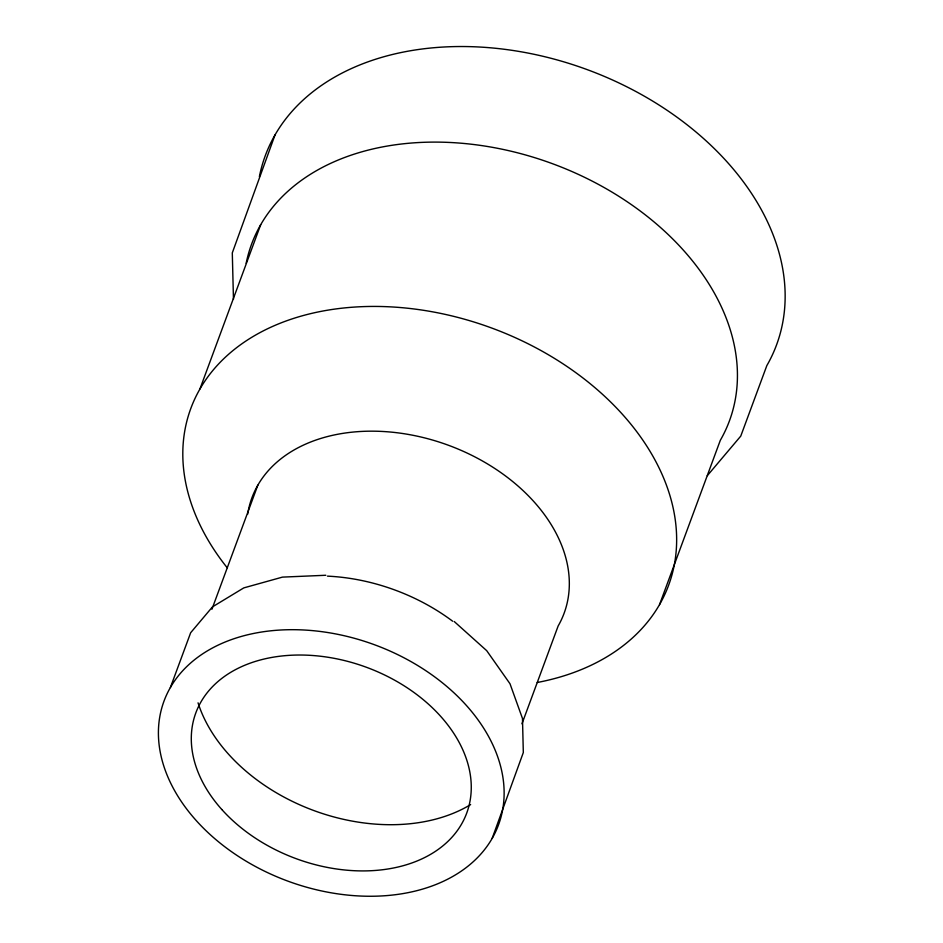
<?xml version="1.0" encoding="UTF-8"?>
<svg xmlns="http://www.w3.org/2000/svg" width="943" height="943" viewBox="0 0 943 943"><rect width="100%" height="100%" fill="white"/><g stroke="black" fill="none" stroke-linecap="round" stroke-linejoin="round"><path stroke-width="1.41" d="M275.038 134.908L232.296 252.889L233.463 299.226M199.916 389.023L260.704 224.693M170.377 687.565L190.663 632.729L212.493 606.856L243.801 587.89L282.452 577.116L325.806 575.265M211.927 609.249L257.828 485.185M521.962 723.823L558.162 625.952A166.428 117.474 20.3 0 0 446.841 444.683A166.428 117.474 20.3 0 0 247.691 514.135M492.175 838.374A178.321 125.867 20.3 0 0 305.532 630.089A178.321 125.867 20.3 0 0 196.12 820.445A178.321 125.867 20.3 0 0 492.175 838.374L523.318 752.538L522.481 718.495L509.998 683.758L486.706 650.67L454.208 621.508M659.534 604.628L720.322 440.298A254.74 179.818 20.3 0 0 553.918 164.235A254.74 179.818 20.3 0 0 246.17 263.274M707.309 475.673L740.762 436.102L766.836 365.601A272.574 192.407 20.3 0 0 588.42 70.077A272.574 192.407 20.3 0 0 259.372 176.718M227.169 567.721A254.74 179.818 20.3 0 1 299.391 316.624A254.74 179.818 20.3 0 1 646.038 444.943A254.74 179.818 20.3 0 1 537.239 682.496M470.628 804.591A166.428 117.474 20.3 0 1 313.041 810.249A166.428 117.474 20.3 0 1 198.042 702.83M327.469 576.138A166.428 117.474 20.3 0 1 452.652 621.213M221.817 809.518A144.42 101.95 20.3 0 0 461.587 824.041A144.42 101.95 20.3 0 0 310.424 655.35A144.42 101.95 20.3 0 0 221.817 809.518"/></g></svg>
